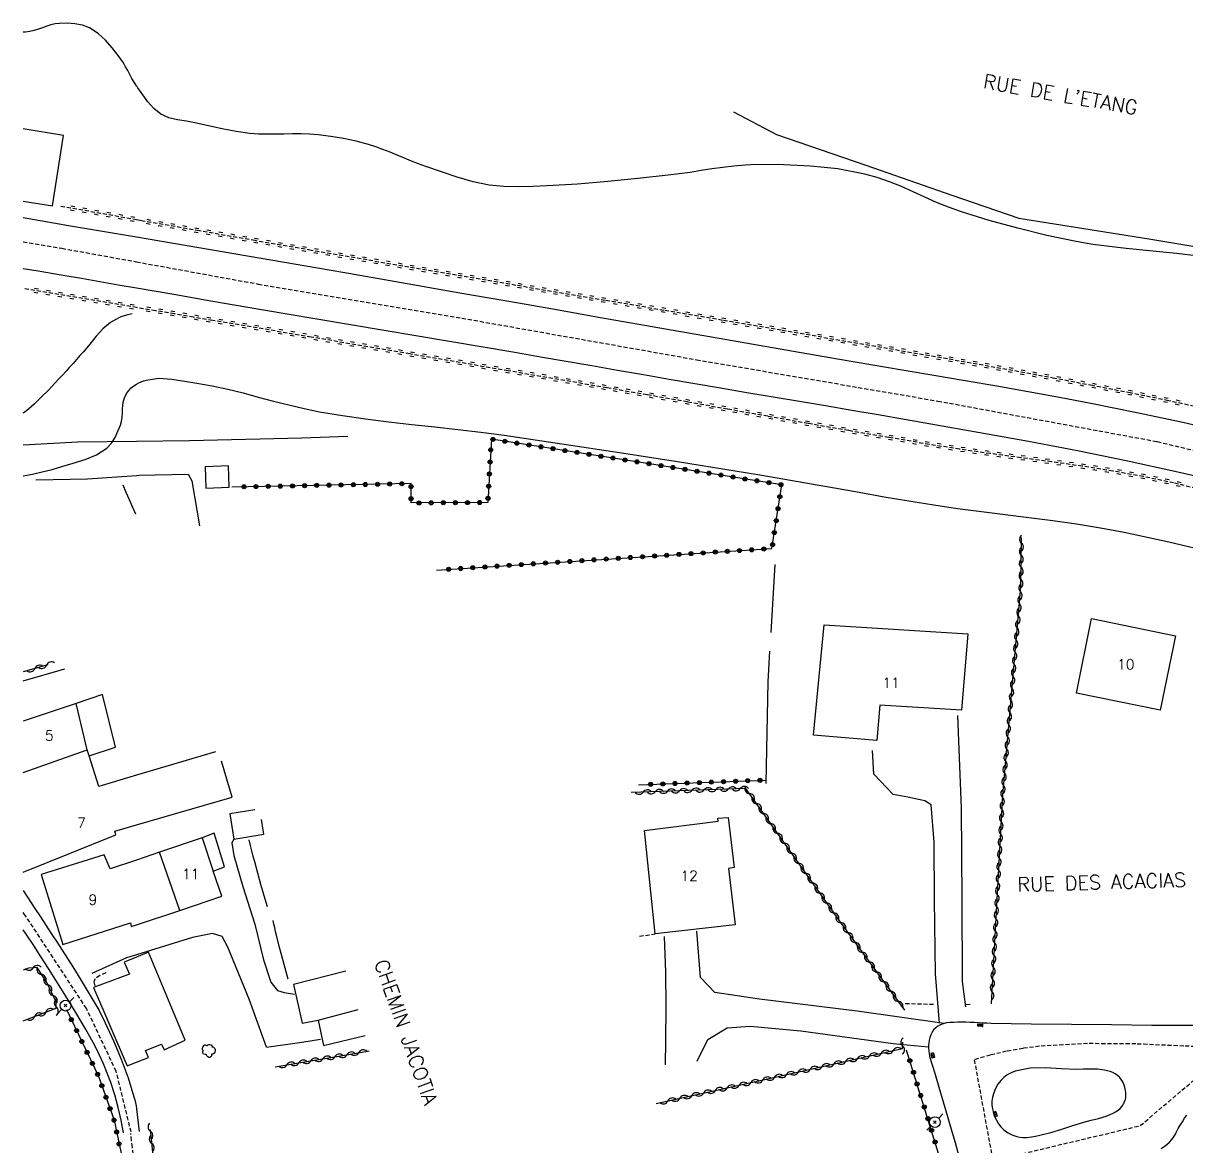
# Model space of a CAD drawing. Header units: millimetres. Extents: x 176000 to 177000, y 162000 to 163001.
# Drawn here: x 176000 to 176143.6, y 162452.7 to 162591.4 of the extents above; entities that cross this region are included whole.
import ezdxf
from ezdxf.enums import TextEntityAlignment as Align

# ---------------------------------------------------------------- set-up
doc = ezdxf.new("R2010")
doc.units = ezdxf.units.MM
doc.linetypes.add('DASHED', pattern=[0.75, 0.5, -0.25])
doc.layers.get('0').update_dxf_attribs({"linetype": 'CONTINUOUS'})
for name, color, linetype in [('W0001', 6, 'DASHED'), ('W0008', 7, 'CONTINUOUS'), ('W0014', 7, 'CONTINUOUS'), ('W0015', 2, 'CONTINUOUS'), ('W0017', 7, 'CONTINUOUS'), ('W0070', 7, 'DASHED'), ('W0101', 7, 'CONTINUOUS'), ('W0104', 1, 'CONTINUOUS'), ('W0112', 1, 'DASHED'), ('W0211', 2, 'CONTINUOUS'), ('W0214', 2, 'CONTINUOUS'), ('W0220', 5, 'DASHED'), ('W0300', 7, 'CONTINUOUS'), ('W0310', 3, 'CONTINUOUS'), ('W0323', 7, 'CONTINUOUS'), ('W0330', 7, 'CONTINUOUS'), ('W0401', 7, 'CONTINUOUS'), ('W0473', 7, 'CONTINUOUS'), ('W0989', 7, 'CONTINUOUS'), ('W0991', 7, 'CONTINUOUS'), ('W1102', 7, 'CONTINUOUS')]:
    doc.layers.add(name, color=color, linetype=linetype)
doc.styles.get("Standard").update_dxf_attribs({"font": 'romans.shx', "width": 0.85})

# ---------------------------------------------------------------- blocks, each defined once
blk = doc.blocks.new('T473')
for p, q in [((-0.166667, 0.166667), (0.166667, -0.166667)), ((-0.166667, -0.166667), (0.166667, 0.166667)), ((0.500001, 0.500001), (1.000002, 1.000002)), ((-1.000002, -1.000002), (-0.500001, -0.500001))]:
    blk.add_line(p, q)
blk.add_ellipse((0, 0), major_axis=(0.471405, 0.471405), ratio=1, start_param=5.4977871438, end_param=11.780972451)
blk = doc.blocks.new('T300')
for p, q in [((-0.8, 0.51), (-0.86, 0.34)), ((-0.86, 0.34), (-0.86, 0.17)), ((-0.86, 0.17), (-0.74, 0.06)), ((-0.69, 0.63), (-0.8, 0.51)), ((-0.8, -0.06), (-0.74, 0.06)), ((-0.74, 0.06), (-0.69, 0.11)), ((-0.57, 0.69), (-0.69, 0.63)), ((-0.46, 0.69), (-0.57, 0.69)), ((-0.29, 0.63), (-0.46, 0.69)), ((-0.29, 0.63), (-0.17, 0.74)), ((-0.23, 0.57), (-0.29, 0.63)), ((-0.17, 0.74), (-0.06, 0.8)), ((-0.06, 0.8), (0.06, 0.8)), ((0.06, 0.8), (0.23, 0.74)), ((0.23, 0.74), (0.34, 0.63)), ((0.34, 0.63), (0.4, 0.51)), ((0.46, 0.46), (0.34, 0.46)), ((0.4, 0.51), (0.4, 0.46)), ((0.57, 0.4), (0.46, 0.46)), ((0.57, 0.4), (0.69, 0.29)), ((0.69, 0.29), (0.74, 0.17)), ((0.74, 0.06), (0.69, -0.17)), ((0.74, 0.17), (0.74, 0.06)), ((-0.8, -0.17), (-0.8, -0.06)), ((-0.8, -0.23), (-0.8, -0.17)), ((-0.74, -0.34), (-0.8, -0.23)), ((-0.69, -0.4), (-0.74, -0.34)), ((-0.51, -0.46), (-0.69, -0.4)), ((-0.4, -0.46), (-0.51, -0.46)), ((-0.4, -0.46), (-0.34, -0.46)), ((-0.34, -0.46), (-0.34, -0.4)), ((-0.34, -0.51), (-0.34, -0.46)), ((-0.29, -0.63), (-0.34, -0.51)), ((-0.17, -0.74), (-0.29, -0.63)), ((-0.06, -0.8), (-0.17, -0.74)), ((0.06, -0.8), (-0.06, -0.8)), ((0.17, -0.74), (0.06, -0.8)), ((0.23, -0.69), (0.17, -0.74)), ((0.29, -0.46), (0.23, -0.46)), ((0.29, -0.63), (0.23, -0.69)), ((0.46, -0.4), (0.29, -0.46)), ((0.34, -0.51), (0.29, -0.63)), ((0.34, -0.51), (0.34, -0.46)), ((0.57, -0.34), (0.46, -0.4)), ((0.63, -0.29), (0.57, -0.34)), ((0.69, -0.17), (0.63, -0.29))]:
    blk.add_line(p, q)
blk = doc.blocks.new('T401')
for p, q in [((-0.3, 0.3), (0, 0.3)), ((-0.3, -0.25), (-0.3, 0.3)), ((-0.3, 0.15), (0, 0.15)), ((-0.3, 0), (0, 0)), ((0, 0.3), (0, -0.25)), ((-0.3, -0.15), (0, -0.15)), ((-0.3, -0.25), (-0.3, -0.3)), ((-0.3, -0.3), (0, -0.3)), ((0, -0.3), (0, -0.25))]:
    blk.add_line(p, q)
blk = doc.blocks.new('t310o')
at = {"color": 0, "linetype": 'Continuous'}
for centre, start, end in [((-0.5, 0.38), 216.8699, 323.1304), ((0.5, -0.37), 36.8699, 143.1303)]:
    blk.add_arc(centre, 0.625, start, end, dxfattribs=at)
blk = doc.blocks.new('t323o')
at = {"color": 0, "linetype": 'Continuous'}
for radius in [0.25, 0.15]:
    blk.add_circle((0, 0), radius, dxfattribs=at)
blk = doc.blocks.new('t220o')
at = {"color": 0, "linetype": 'Continuous'}
for p, q in [((-0.25, 0.25), (0.25, 0.25)), ((-0.25, -0.25), (0.25, -0.25))]:
    blk.add_line(p, q, dxfattribs=at)

msp = doc.modelspace()

# ---------------------------------------------------------------- linework, layer by layer
at = {"layer": 'W0001'}
for points in [[(176000, 162564.43), (176004.78, 162563.62), (176014, 162561.95)], [(176014, 162561.95), (176029.02, 162559.21), (176054.16, 162555), (176083.14, 162549.87), (176112.9, 162544.77), (176140.01, 162539.76), (176158.75, 162535.26), (176177.43, 162529.29), (176200.17, 162521.21), (176222.76, 162511.29), (176248.41, 162499.01), (176269.08, 162489.26), (176273.89, 162486.72), (176278.73, 162484.22), (176283.59, 162481.77), (176288.47, 162479.37)], [(176013.31, 162454.53), (176011.48, 162462.01), (176007.8, 162469.78), (176000.17, 162481.38), (176000, 162481.64)], [(176217.96, 162398.19), (176211.65, 162413.37), (176208.94, 162427.24), (176206.48, 162438.73), (176204.17, 162448.22), (176199.83, 162454.01), (176191.36, 162458.56), (176173.72, 162463.36), (176167.59, 162463.86), (176161.46, 162464.28), (176155.33, 162464.62), (176149.19, 162464.88), (176143.28, 162465.13), (176137.35, 162465.39), (176131.41, 162465.44), (176125.48, 162465.11), (176123.43, 162464.85), (176121.4, 162464.49), (176119.39, 162464.02), (176117.41, 162463.44), (176119.7, 162450.98), (176137.91, 162455.31), (176149.19, 162464.88)]]:
    msp.add_lwpolyline(points, dxfattribs=at)
at = {"layer": 'W0008'}
for points in [[(176005.1, 162566.53), (176014, 162565.03)], [(176014, 162565.03), (176018.56, 162564.26), (176023.12, 162563.48), (176027.68, 162562.7), (176032.24, 162561.91), (176039.46, 162560.66), (176046.69, 162559.4), (176053.91, 162558.14), (176061.13, 162556.88), (176066.08, 162556.01), (176071.03, 162555.14), (176075.99, 162554.27), (176080.94, 162553.4), (176085.9, 162552.53), (176090.85, 162551.66), (176095.8, 162550.8), (176100.76, 162549.93), (176104.64, 162549.26), (176108.53, 162548.6), (176112.41, 162547.95), (176116.3, 162547.3), (176120.18, 162546.64), (176124.07, 162545.96), (176127.94, 162545.25), (176131.81, 162544.5), (176137.48, 162543.35), (176143.15, 162542.15), (176148.79, 162540.86)], [(176014, 162558.7), (176011.73, 162559.09), (176009.46, 162559.49), (176007.19, 162559.88), (176004.92, 162560.27), (176001.82, 162560.8), (176000, 162561.1)], [(176148.88, 162534.54), (176142.54, 162536), (176136.18, 162537.39), (176130.16, 162538.62), (176124.12, 162539.76), (176118.08, 162540.85), (176112.03, 162541.92), (176108.79, 162542.5), (176105.55, 162543.06), (176102.31, 162543.61), (176099.06, 162544.16), (176095.82, 162544.7), (176092.58, 162545.24), (176089.33, 162545.79), (176086.09, 162546.34), (176082.91, 162546.89), (176079.73, 162547.44), (176076.56, 162548), (176073.38, 162548.55), (176070.2, 162549.11), (176067.03, 162549.66), (176063.85, 162550.2), (176060.67, 162550.74), (176032.32, 162555.53), (176027.74, 162556.31), (176023.16, 162557.1), (176018.58, 162557.9), (176014, 162558.7)], [(176000, 162484.33), (176001.44, 162482.12), (176002.11, 162481.08), (176002.78, 162480.06), (176003.45, 162479.03), (176004.13, 162478), (176004.8, 162476.97), (176005.47, 162475.94), (176006.13, 162474.9), (176006.77, 162473.85), (176007.65, 162472.41), (176008.52, 162470.97), (176009.35, 162469.51), (176010.12, 162468.01), (176011.15, 162465.78), (176012.1, 162463.52), (176012.95, 162461.22), (176013.66, 162458.87), (176013.76, 162458.5), (176013.85, 162458.12), (176013.93, 162457.75), (176014, 162457.37)], [(176012.38, 162454.43), (176012.08, 162456), (176011.71, 162457.56), (176011.29, 162459.1), (176010.8, 162460.63), (176010.37, 162461.8), (176009.89, 162462.95), (176009.37, 162464.08), (176008.82, 162465.2), (176007.7, 162467.27), (176006.51, 162469.29), (176005.27, 162471.29), (176004.03, 162473.28), (176003.13, 162474.71), (176002.22, 162476.12), (176001.29, 162477.53), (176000.36, 162478.93), (176000, 162479.47)], [(176144.71, 162467.66), (176142.02, 162467.67), (176139.33, 162467.69), (176134.37, 162467.74), (176129.41, 162467.79), (176124.45, 162467.85), (176119.49, 162467.94), (176118.97, 162467.96), (176118.45, 162467.98), (176117.93, 162468.01), (176117.41, 162468.03), (176116.89, 162468.06), (176116.37, 162468.07), (176115.85, 162468.08), (176115.33, 162468.07), (176114.89, 162468.05), (176114.45, 162468.04), (176114, 162467.99), (176113.57, 162467.88), (176113.24, 162467.75), (176112.93, 162467.58), (176112.65, 162467.38), (176112.4, 162467.13), (176112.2, 162466.84), (176112.05, 162466.53), (176111.94, 162466.2), (176111.86, 162465.87), (176111.8, 162465.54), (176111.77, 162465.21), (176111.77, 162464.88), (176111.79, 162464.54), (176111.9, 162463.87), (176112.09, 162463.2), (176112.3, 162462.55), (176112.5, 162461.9), (176113.03, 162460.07), (176113.56, 162458.25), (176114.11, 162456.42), (176114.65, 162454.6), (176115.04, 162453.21), (176115.43, 162451.81)], [(176014, 162457.37), (176014.31, 162454.6)], [(176140.49, 162452.5), (176140.86, 162452.72), (176141.2, 162452.98), (176141.51, 162453.27), (176141.8, 162453.58), (176141.96, 162453.79), (176142.11, 162454.01), (176142.24, 162454.24), (176142.36, 162454.47), (176142.48, 162454.71), (176142.59, 162454.94), (176142.72, 162455.17), (176142.86, 162455.39), (176143.11, 162455.8), (176143.38, 162456.22), (176143.66, 162456.61)]]:
    msp.add_lwpolyline(points, dxfattribs=at)
at = {"layer": 'W0014'}
msp.add_lwpolyline([(176000, 162567.44), (176005.13, 162566.53)], dxfattribs=at)
at = {"layer": 'W0015'}
msp.add_lwpolyline([(176130.94, 162455.74), (176131.85, 162455.99), (176132.77, 162456.21), (176133.68, 162456.47), (176134.56, 162456.85), (176134.86, 162457.02), (176135.16, 162457.21), (176135.43, 162457.44), (176135.67, 162457.71), (176135.76, 162457.85), (176135.84, 162457.99), (176135.92, 162458.13), (176135.98, 162458.28), (176136.03, 162458.43), (176136.08, 162458.59), (176136.11, 162458.75), (176136.12, 162458.91), (176136.13, 162459.38), (176136.06, 162459.84), (176135.94, 162460.29), (176135.75, 162460.72), (176135.57, 162461.01), (176135.35, 162461.28), (176135.09, 162461.51), (176134.82, 162461.71), (176134.51, 162461.88), (176134.18, 162462), (176133.84, 162462.09), (176133.5, 162462.16), (176132.63, 162462.27), (176131.75, 162462.29), (176130.88, 162462.27), (176130.01, 162462.26), (176128.15, 162462.32), (176126.26, 162462.43), (176124.33, 162462.4), (176122.45, 162462.03), (176121.95, 162461.83), (176121.49, 162461.58), (176121.07, 162461.26), (176120.69, 162460.89), (176120.33, 162460.42), (176120.04, 162459.91), (176119.82, 162459.37), (176119.66, 162458.81), (176119.6, 162458.33), (176119.6, 162457.85), (176119.66, 162457.38), (176119.77, 162456.91), (176119.93, 162456.43), (176120.14, 162455.98), (176120.4, 162455.55), (176120.71, 162455.15), (176120.98, 162454.87), (176121.28, 162454.62), (176121.6, 162454.41), (176121.95, 162454.22), (176122.3, 162454.08), (176122.67, 162453.97), (176123.04, 162453.89), (176123.42, 162453.85), (176123.95, 162453.86), (176124.47, 162453.92), (176124.98, 162454.02), (176125.49, 162454.13), (176126.87, 162454.47), (176128.23, 162454.88), (176129.59, 162455.32)], close=True, dxfattribs=at)
at = {"layer": 'W0017'}
for points in [[(176000, 162510.21), (176005.13, 162511.7)], [(176115.33, 162505.93), (176115.79, 162494.52), (176115.86, 162483.17), (176115.93, 162473.11), (176116.35, 162469.98)], [(176113.13, 162467.98), (176112.64, 162474.05), (176112.52, 162483.17), (176112.45, 162490.29), (176112.1, 162494.92), (176111.31, 162495.39), (176109.2, 162495.86), (176107.4, 162496.21), (176105.03, 162498.71), (176104.85, 162501.61)], [(176025.99, 162490.68), (176025.77, 162490.21), (176025.98, 162488.68), (176027.11, 162484.83), (176028.61, 162480.17), (176029.67, 162475.78), (176030.55, 162473.03), (176031.4, 162471.98), (176032.21, 162471.74), (176033.48, 162471.56)], [(176113.69, 162467.9), (176102.94, 162469.45), (176090.91, 162470.93), (176085.39, 162471.75), (176083.62, 162473.61), (176083.18, 162479.31)], [(176030.01, 162464.98), (176027.9, 162470.91), (176025.25, 162477.36), (176024.55, 162478.68), (176023.35, 162479.04), (176020.9, 162478.53), (176014, 162476.4)], [(176079.11, 162478.66), (176079.29, 162474.27), (176079.34, 162470.05), (176079.31, 162465.74), (176079.26, 162462.82)], [(176014, 162476.4), (176012.76, 162476.02), (176008.45, 162474.11)], [(176083.22, 162463.27), (176084.5, 162465.95), (176086.9, 162467.4), (176089.74, 162467.61), (176095.99, 162467.01), (176107.38, 162465.45), (176111.72, 162465.02)], [(176030.01, 162464.98), (176034.38, 162465.6), (176036.71, 162465.97)]]:
    msp.add_lwpolyline(points, dxfattribs=at)
at = {"layer": 'W0070'}
msp.add_lwpolyline([(176014, 162449.07), (176013.92, 162449.54), (176013.85, 162450.01), (176013.78, 162450.48), (176013.7, 162450.95), (176013.58, 162451.79), (176013.47, 162452.64), (176013.37, 162453.49), (176013.29, 162454.34)], dxfattribs=at)
at = {"layer": 'W0101'}
for points in [[(176131.88, 162517.9), (176142.24, 162515.8), (176140.38, 162506.61), (176130.02, 162508.71), (176131.88, 162517.9)], [(176105.4, 162502.86), (176097.57, 162503.52), (176098.87, 162517.12), (176116.62, 162516.01), (176115.82, 162506.61), (176105.74, 162507.21)], [(176087.88, 162480.09), (176078, 162478.98), (176076.68, 162491.76), (176085.79, 162492.91), (176085.75, 162493.25), (176087.04, 162493.35), (176087.76, 162487.17), (176087.09, 162487.07)]]:
    msp.add_lwpolyline(points, close=True, dxfattribs=at)
for points in [[(176006.55, 162507.43), (176000, 162505.25)], [(176007.88, 162501.69), (176006.55, 162507.43)], [(176014, 162498.58), (176009.34, 162497.2), (176008.14, 162500.97), (176007.88, 162501.69)], [(176023.73, 162501.44), (176014, 162498.58)], [(176014, 162492.44), (176025.8, 162495.85), (176024.49, 162500.32)], [(176000, 162486.6), (176011.43, 162491.23), (176011.32, 162491.66), (176014, 162492.44)], [(176022.1, 162490.84), (176016.83, 162489.06)], [(176022.1, 162490.84), (176023.43, 162486.72)], [(176010.73, 162487), (176009.98, 162488.74), (176002.21, 162486.3)], [(176014, 162488.1), (176010.73, 162487)], [(176016.83, 162489.06), (176014, 162488.1)], [(176002.21, 162486.3), (176004.9, 162477.67)], [(176019.31, 162481.89), (176024.5, 162483.62), (176023.43, 162486.72)], [(176014, 162480.12), (176019.31, 162481.89)], [(176004.9, 162477.67), (176013.22, 162480.33)], [(176013.22, 162480.33), (176013.34, 162479.9), (176014, 162480.12)]]:
    msp.add_lwpolyline(points, dxfattribs=at)
at = {"layer": 'W0104'}
for points in [[(176003.6, 162568.86), (176004.98, 162577.57), (176000, 162578.36)], [(176000, 162569.43), (176003.6, 162568.86)], [(176008.14, 162500.97), (176011.37, 162502.05), (176009.78, 162508.54), (176006.55, 162507.43)], [(176028.59, 162494.29), (176025.49, 162493.79), (176025.99, 162490.68)], [(176025.99, 162490.68), (176029.71, 162491.28), (176029.41, 162493.09)], [(176023.43, 162486.72), (176024.84, 162487.26), (176023.58, 162491.4), (176022.1, 162490.84)], [(176022.1, 162490.84), (176022.1, 162490.84)], [(176014, 162463.16), (176015.46, 162463.73), (176015.11, 162464.58), (176017.07, 162465.36), (176017.38, 162464.67), (176019.98, 162465.86), (176015.48, 162476.74), (176014, 162476.13)], [(176014, 162476.13), (176012.47, 162475.51), (176013.13, 162474.03), (176008.69, 162472.36)], [(176039.82, 162474.38), (176033.38, 162472.74), (176034.42, 162467.98), (176036.39, 162468.35), (176037.06, 162465.19), (176042.21, 162466.43)], [(176008.69, 162472.36), (176012.81, 162462.69)], [(176036.39, 162468.35), (176041.35, 162469.65)], [(176012.81, 162462.69), (176014, 162463.16)]]:
    msp.add_lwpolyline(points, dxfattribs=at)
msp.add_lwpolyline([(176022.56, 162534.01), (176025.43, 162534.13), (176025.32, 162536.78), (176022.45, 162536.65)], close=True, dxfattribs=at)
at = {"layer": 'W0112'}
for points in [[(176076.07, 162478.69), (176078, 162478.98)], [(176010.19, 162474.17), (176009.46, 162473.86), (176008.84, 162473.4), (176008.73, 162473.03), (176008.84, 162472.63)], [(176108.9, 162470.39), (176112.53, 162470.3)], [(176116.39, 162470.26), (176116.98, 162470.3)]]:
    msp.add_lwpolyline(points, dxfattribs=at)
at = {"layer": 'W0211'}
for points in [[(176014, 162583.67), (176013.7, 162584.13), (176013.42, 162584.6), (176013.16, 162585.08), (176012.9, 162585.56), (176012.64, 162586.04), (176012.36, 162586.51), (176012.06, 162586.97), (176011.73, 162587.41), (176010.97, 162588.36), (176010.17, 162589.3), (176009.25, 162590.16), (176008.19, 162590.83), (176007.3, 162591.17), (176006.36, 162591.35), (176005.42, 162591.41), (176004.48, 162591.39), (176003.94, 162591.32), (176003.41, 162591.2), (176002.9, 162591.03), (176002.39, 162590.85), (176001.88, 162590.67), (176001.36, 162590.51), (176000.83, 162590.38), (176000.29, 162590.32), (176000, 162590.32)], [(176144.43, 162562.74), (176142.37, 162562.99), (176140.3, 162563.2), (176138.23, 162563.39), (176136.16, 162563.6), (176134.1, 162563.83), (176132.04, 162564.11), (176129.99, 162564.46), (176126.38, 162565.21), (176122.8, 162566.09), (176119.25, 162567.07), (176115.73, 162568.16), (176114.23, 162568.69), (176112.76, 162569.29), (176111.31, 162569.93), (176109.87, 162570.59), (176108.41, 162571.24), (176106.94, 162571.84), (176105.43, 162572.36), (176103.89, 162572.79), (176100.57, 162573.42), (176097.21, 162573.78), (176093.84, 162573.94), (176090.48, 162573.95), (176089.11, 162573.89), (176087.74, 162573.78), (176086.38, 162573.61), (176085.02, 162573.42), (176083.68, 162573.21), (176082.33, 162573), (176080.97, 162572.81), (176079.62, 162572.65), (176075.89, 162572.26), (176072.16, 162571.87), (176068.42, 162571.54), (176064.67, 162571.33), (176062.9, 162571.26), (176061.11, 162571.21), (176059.32, 162571.24), (176057.54, 162571.42), (176055.53, 162571.82), (176053.56, 162572.4), (176051.62, 162573.05), (176049.7, 162573.72), (176048.81, 162574.04), (176047.92, 162574.38), (176047.05, 162574.75), (176046.17, 162575.12), (176045.3, 162575.48), (176044.41, 162575.83), (176043.52, 162576.15), (176042.61, 162576.43), (176041.08, 162576.83), (176039.53, 162577.17), (176037.96, 162577.43), (176036.39, 162577.63), (176035.34, 162577.72), (176034.29, 162577.75), (176033.24, 162577.74), (176032.19, 162577.72), (176031.14, 162577.7), (176030.09, 162577.7), (176029.04, 162577.73), (176027.99, 162577.81), (176026.27, 162578.04), (176024.57, 162578.37), (176022.88, 162578.74), (176021.2, 162579.12), (176020.15, 162579.31), (176019.06, 162579.48), (176017.98, 162579.74), (176016.97, 162580.2), (176016.11, 162580.88), (176015.39, 162581.7), (176014.77, 162582.58), (176014.16, 162583.44), (176014.12, 162583.5), (176014.08, 162583.56), (176014.04, 162583.61), (176014, 162583.67)], [(176000, 162535.54), (176001.13, 162535.74), (176002.35, 162536.01), (176003.57, 162536.33), (176004.77, 162536.69), (176006.18, 162537.11), (176007.63, 162537.53), (176009.05, 162538.11), (176010.33, 162538.96), (176010.9, 162539.58), (176011.34, 162540.28), (176011.69, 162541.03), (176011.99, 162541.78), (176012.13, 162542.26), (176012.21, 162542.76), (176012.24, 162543.26), (176012.27, 162543.76), (176012.31, 162544.27), (176012.39, 162544.78), (176012.54, 162545.28), (176012.79, 162545.75), (176013.04, 162546.08), (176013.33, 162546.38), (176013.65, 162546.65), (176014, 162546.87)], [(176014, 162546.87), (176014.28, 162547.02), (176014.56, 162547.15), (176014.86, 162547.26), (176015.16, 162547.35), (176016.75, 162547.58), (176018.35, 162547.48), (176019.9, 162547.22), (176021.42, 162546.96), (176023.34, 162546.63), (176025.25, 162546.22), (176027.14, 162545.76), (176029.02, 162545.26), (176030.9, 162544.76), (176032.79, 162544.28), (176034.68, 162543.83), (176036.59, 162543.45), (176039.42, 162542.98), (176042.27, 162542.57), (176045.11, 162542.21), (176047.96, 162541.89), (176050.81, 162541.57), (176053.66, 162541.25), (176056.51, 162540.91), (176059.36, 162540.54), (176066.5, 162539.5), (176073.63, 162538.42), (176080.76, 162537.3), (176087.88, 162536.15), (176090.95, 162535.65), (176094.02, 162535.12), (176097.09, 162534.58), (176100.15, 162534.04), (176103.22, 162533.5), (176106.28, 162532.96), (176109.35, 162532.45), (176112.43, 162531.95), (176115.36, 162531.52), (176118.3, 162531.12), (176121.23, 162530.75), (176124.17, 162530.39), (176127.11, 162530.01), (176130.05, 162529.59), (176132.98, 162529.13), (176135.9, 162528.59), (176141.45, 162527.4), (176146.97, 162526.05)], [(176013.88, 162530.82), (176013.49, 162531.7), (176013.1, 162532.59), (176012.72, 162533.49), (176012.35, 162534.39)], [(176030.17, 162482.32), (176029.75, 162483.7), (176029.35, 162485.09), (176028.95, 162486.48), (176028.57, 162487.87), (176028.39, 162488.55), (176028.21, 162489.22), (176028.04, 162489.9), (176027.88, 162490.58)], [(176032.71, 162473.4), (176032.33, 162474.75), (176031.97, 162476.1), (176031.61, 162477.45), (176031.27, 162478.81), (176031.15, 162479.27), (176031.05, 162479.72), (176030.94, 162480.18), (176030.84, 162480.64)]]:
    msp.add_lwpolyline(points, dxfattribs=at)
at = {"layer": 'W0214'}
for points in [[(176013.45, 162555.53), (176012.74, 162555.38), (176012.06, 162555.16), (176011.41, 162554.85), (176010.79, 162554.48), (176009.83, 162553.69), (176009, 162552.76), (176008.23, 162551.79), (176007.44, 162550.86), (176007, 162550.39), (176006.57, 162549.9), (176006.14, 162549.42), (176005.71, 162548.93), (176005.28, 162548.45), (176004.84, 162547.97), (176004.4, 162547.5), (176003.95, 162547.03), (176003.1, 162546.13), (176002.23, 162545.23), (176001.34, 162544.37), (176000.38, 162543.57), (176000, 162543.29)], [(176001.57, 162535.02), (176007.93, 162535.16), (176014, 162535.58)], [(176014, 162535.58), (176014.25, 162535.6), (176020.35, 162535.72), (176020.8, 162534.92), (176021.77, 162529.35)]]:
    msp.add_lwpolyline(points, dxfattribs=at)
at = {"layer": 'W0220'}
for points in [[(176014, 162567.13), (176004.62, 162568.81)], [(176146.06, 162543.78), (176141.39, 162544.8), (176136.71, 162545.76), (176132.02, 162546.67), (176127.33, 162547.57), (176120.71, 162548.79), (176114.09, 162549.96), (176107.46, 162551.11), (176100.83, 162552.25), (176093.59, 162553.5), (176086.34, 162554.73), (176079.09, 162555.96), (176071.84, 162557.19), (176068.17, 162557.81), (176064.49, 162558.43), (176060.82, 162559.05), (176057.15, 162559.68), (176053.47, 162560.3), (176049.8, 162560.92), (176046.13, 162561.55), (176042.45, 162562.18), (176035.54, 162563.37), (176028.62, 162564.57), (176021.71, 162565.78), (176014.8, 162566.99), (176014.6, 162567.03), (176014.4, 162567.06), (176014.2, 162567.1), (176014, 162567.13)], [(176014, 162556.31), (176000.1, 162558.64)], [(176150.62, 162532.53), (176142.03, 162534.66), (176138.29, 162535.44), (176134.52, 162536.12), (176130.74, 162536.72), (176126.95, 162537.26), (176123.17, 162537.77), (176119.38, 162538.28), (176115.6, 162538.82), (176111.83, 162539.42), (176106.85, 162540.26), (176101.87, 162541.12), (176096.9, 162541.99), (176091.93, 162542.88), (176086.96, 162543.76), (176081.99, 162544.65), (176077.01, 162545.53), (176072.04, 162546.4), (176059.87, 162548.5), (176047.71, 162550.58), (176035.54, 162552.66), (176023.37, 162554.73), (176021.02, 162555.12), (176018.68, 162555.52), (176016.34, 162555.91), (176014, 162556.31)]]:
    msp.add_lwpolyline(points, dxfattribs=at)
at = {"layer": 'W0300'}
for points in [[(176000, 162539.36), (176006.69, 162539.75), (176014, 162539.83)], [(176014, 162539.83), (176020.54, 162539.9), (176034.4, 162540.22), (176040.09, 162540.41)], [(176092.77, 162524.58), (176092.29, 162516.21)], [(176092.15, 162513.89), (176091.93, 162510.09), (176091.66, 162497.57)]]:
    msp.add_lwpolyline(points, dxfattribs=at)
at = {"layer": 'W0310'}
for points in [[(176119.54, 162470.36), (176120.93, 162496.12), (176123.18, 162521.84), (176123.26, 162527.93)], [(176003.04, 162512.22), (176000, 162511.32)], [(176108.82, 162469.56), (176100.88, 162480.44), (176089.23, 162496.95), (176075.04, 162496.45)], [(176000, 162468.23), (176004.08, 162469.82), (176004.08, 162470.58), (176002.89, 162472.98), (176001.72, 162474.83), (176000.63, 162474.74), (176000, 162474.51)], [(176078.13, 162458.03), (176090.09, 162460.67), (176108.57, 162464.83), (176108.6, 162465.62)], [(176031.09, 162462.56), (176041.64, 162464.35), (176042.72, 162464.53)], [(176017.1, 162441.18), (176016.41, 162448.04), (176015.69, 162454.83)]]:
    msp.add_lwpolyline(points, dxfattribs=at)
at = {"layer": 'W0323'}
for points in [[(176093.64, 162534.43), (176077.33, 162537.02), (176057.8, 162540.06), (176057.35, 162532.24), (176047.88, 162532.18), (176047.88, 162534.57), (176025.74, 162534.15)], [(176051.01, 162523.9), (176084.14, 162526.04), (176092.43, 162526.55), (176093.64, 162534.43)], [(176075.96, 162497.39), (176091.74, 162497.97)], [(176005.33, 162469.66), (176009.28, 162461.43), (176011.21, 162455.99), (176013.08, 162447.18), (176014, 162442.79)], [(176115.58, 162443.24), (176113.22, 162451.23), (176109.06, 162464.63)]]:
    msp.add_lwpolyline(points, dxfattribs=at)
at = {"layer": 'W0330'}
msp.add_lwpolyline([(176087.67, 162580.47), (176093, 162577.66), (176104.02, 162573.9), (176114.64, 162570.19), (176122.9, 162567.34), (176138.95, 162564.78), (176156.31, 162561.9)], dxfattribs=at)
at = {"layer": 'W1102'}
for points in [[(176000, 162498.92), (176007.88, 162501.69)], [(176019.31, 162481.89), (176016.83, 162489.06)]]:
    msp.add_lwpolyline(points, dxfattribs=at)

# ---------------------------------------------------------------- block references
at = {"layer": 'W0220'}
for p, rotation in [((176006.09, 162568.55), 169.8658258245106), ((176007.57, 162568.28), 169.8658258245106), ((176009.05, 162568.02), 169.8658258245106), ((176010.52, 162567.76), 169.8658258245106), ((176012, 162567.49), 169.8658258245106), ((176013.48, 162567.23), 169.8658258245106), ((176015.48, 162566.87), 170.0313152707681), ((176016.95, 162566.61), 170.0313152707681), ((176018.43, 162566.35), 170.0313152707681), ((176019.91, 162566.09), 170.0313152707681), ((176021.39, 162565.83), 170.0313152707681), ((176022.86, 162565.58), 170.0940626933581), ((176024.34, 162565.32), 170.0940626933581), ((176025.82, 162565.06), 170.0940626933581), ((176027.3, 162564.8), 170.0940626933581), ((176028.77, 162564.54), 170.1549879807734), ((176030.25, 162564.29), 170.1549879807734), ((176031.73, 162564.03), 170.1549879807734), ((176033.21, 162563.77), 170.1549879807734), ((176034.69, 162563.52), 170.1549879807734), ((176036.16, 162563.26), 170.2140911331563), ((176037.64, 162563.01), 170.2140911331563), ((176039.12, 162562.75), 170.2140911331563), ((176040.6, 162562.5), 170.2140911331563), ((176042.08, 162562.24), 170.2140911331563), ((176043.56, 162561.99), 170.271154428857), ((176045.03, 162561.74), 170.271154428857), ((176046.51, 162561.48), 170.3220390960819), ((176047.99, 162561.23), 170.3220390960819), ((176049.47, 162560.98), 170.3220390960819), ((176050.95, 162560.73), 170.3611097504256), ((176052.43, 162560.48), 170.3611097504256), ((176053.91, 162560.22), 170.38836638244), ((176055.39, 162559.97), 170.38836638244), ((176056.86, 162559.72), 170.38836638244), ((176058.34, 162559.47), 170.4019960611863), ((176059.82, 162559.22), 170.4019960611863), ((176001.58, 162558.39), 170.4936424989317), ((176003.06, 162558.14), 170.4936424989317), ((176004.54, 162557.89), 170.4936424989317), ((176061.3, 162558.97), 170.4019987653401), ((176062.78, 162558.72), 170.4019987653401), ((176064.26, 162558.47), 170.4019987653401), ((176065.74, 162558.22), 170.3901873996531), ((176067.22, 162557.97), 170.3901873996531), ((176006.02, 162557.64), 170.4936424989317), ((176007.5, 162557.4), 170.4936424989317), ((176008.98, 162557.15), 170.4936424989317), ((176010.46, 162556.9), 170.4936424989317), ((176011.94, 162556.65), 170.4936424989317), ((176013.42, 162556.41), 170.4936424989317), ((176068.7, 162557.72), 170.3665619641364), ((176070.17, 162557.47), 170.3665619641364), ((176071.65, 162557.22), 170.3665619641364), ((176073.13, 162556.97), 170.3792137557206), ((176074.61, 162556.72), 170.3792137557206), ((176076.09, 162556.47), 170.3792137557206), ((176015.48, 162556.06), 170.4359691446983), ((176016.96, 162555.81), 170.4179651801859), ((176018.44, 162555.56), 170.4179651801859), ((176019.92, 162555.31), 170.4006369905034), ((176021.4, 162555.06), 170.383984574624), ((176077.57, 162556.22), 170.3792137557206), ((176079.05, 162555.97), 170.3792137557206), ((176080.53, 162555.72), 170.4028159994113), ((176082.01, 162555.47), 170.4028159994113), ((176083.49, 162555.22), 170.4028159994113), ((176084.96, 162554.97), 170.4028159994113), ((176022.87, 162554.81), 170.383984574624), ((176024.35, 162554.56), 170.361003297448), ((176025.83, 162554.31), 170.361003297448), ((176027.31, 162554.06), 170.361003297448), ((176028.79, 162553.8), 170.361003297448), ((176030.27, 162553.55), 170.361003297448), ((176086.44, 162554.72), 170.3534608191967), ((176087.92, 162554.46), 170.3534608191967), ((176089.4, 162554.21), 170.3534608191967), ((176090.88, 162553.96), 170.3534608191967), ((176092.36, 162553.71), 170.3534608191967), ((176093.84, 162553.46), 170.2311486810821), ((176031.75, 162553.3), 170.361003297448), ((176033.23, 162553.05), 170.361003297448), ((176034.7, 162552.8), 170.361003297448), ((176036.18, 162552.55), 170.3250720906867), ((176037.66, 162552.3), 170.3250720906867), ((176039.14, 162552.04), 170.3250720906867), ((176095.32, 162553.2), 170.2311486810821), ((176096.79, 162552.95), 170.2311486810821), ((176098.27, 162552.69), 170.2311486810821), ((176099.75, 162552.44), 170.2311486810821), ((176101.23, 162552.19), 170.1929999128674), ((176040.62, 162551.79), 170.3250720906867), ((176042.1, 162551.54), 170.3250720906867), ((176043.58, 162551.29), 170.3250720906867), ((176045.06, 162551.04), 170.3250720906867), ((176046.53, 162550.78), 170.3250720906867), ((176102.71, 162551.93), 170.1929999128674), ((176104.18, 162551.67), 170.1929999128674), ((176105.66, 162551.42), 170.1929999128674), ((176107.14, 162551.16), 170.1929999128674), ((176108.62, 162550.91), 170.1825533453516), ((176110.1, 162550.65), 170.1825533453516), ((176048.01, 162550.53), 170.273832000881), ((176049.49, 162550.28), 170.273832000881), ((176050.97, 162550.02), 170.273832000881), ((176052.45, 162549.77), 170.273832000881), ((176053.93, 162549.52), 170.273832000881), ((176055.41, 162549.26), 170.273832000881), ((176111.57, 162550.4), 170.1825533453516), ((176113.05, 162550.14), 170.1825533453516), ((176114.53, 162549.88), 169.9628654333855), ((176116.01, 162549.62), 169.9628654333855), ((176117.48, 162549.36), 169.9628654333855), ((176056.88, 162549.01), 170.273832000881), ((176058.36, 162548.76), 170.273832000881), ((176059.84, 162548.5), 170.273832000881), ((176061.32, 162548.25), 170.2072830494224), ((176062.8, 162547.99), 170.2072830494224), ((176064.27, 162547.74), 170.2072830494224), ((176118.96, 162549.1), 169.9628654333855), ((176120.44, 162548.84), 169.9628654333855), ((176121.91, 162548.57), 169.5339532526931), ((176123.39, 162548.29), 169.5339532526931), ((176124.86, 162548.02), 169.5339532526931), ((176126.34, 162547.75), 169.5339532526931), ((176065.75, 162547.48), 170.2072830494224), ((176067.23, 162547.23), 170.2072830494224), ((176068.71, 162546.97), 170.2072830494224), ((176070.19, 162546.72), 170.2072830494224), ((176071.67, 162546.46), 170.2072830494224), ((176127.81, 162547.47), 169.2112321440038), ((176129.29, 162547.19), 169.2112321440038), ((176130.76, 162546.91), 169.2112321440038), ((176132.23, 162546.63), 168.9709361410771), ((176133.71, 162546.34), 168.9709361410771), ((176073.14, 162546.21), 170.0953089066719), ((176074.62, 162545.95), 170.0953089066719), ((176076.1, 162545.69), 170.0953089066719), ((176077.58, 162545.43), 169.9666303362159), ((176079.05, 162545.17), 169.9666303362159), ((176080.53, 162544.91), 169.9666303362159), ((176135.18, 162546.06), 168.9709361410771), ((176136.65, 162545.77), 168.9709361410771), ((176138.12, 162545.47), 168.464110982888), ((176139.59, 162545.17), 168.464110982888), ((176141.06, 162544.87), 168.464110982888), ((176082.01, 162544.65), 169.8919810264475), ((176083.48, 162544.38), 169.8919810264475), ((176084.96, 162544.12), 169.8919810264475), ((176086.44, 162543.86), 169.8919810264475), ((176087.91, 162543.59), 169.8713613639343), ((176142.53, 162544.56), 167.6908205719959), ((176089.39, 162543.33), 169.8713613639343), ((176090.87, 162543.06), 169.8713613639343), ((176092.34, 162542.8), 169.9181338012839), ((176093.82, 162542.54), 169.9181338012839), ((176095.3, 162542.28), 169.9181338012839), ((176096.77, 162542.01), 169.9181338012839), ((176098.25, 162541.75), 170.0322969171933), ((176099.73, 162541.49), 170.0322969171933), ((176101.21, 162541.23), 170.0322969171933), ((176102.68, 162540.98), 170.2004859095967), ((176104.16, 162540.72), 170.2004859095967), ((176105.64, 162540.47), 170.2004859095967), ((176107.12, 162540.21), 170.4226999072401), ((176108.6, 162539.96), 170.4226999072401), ((176110.08, 162539.71), 170.4226999072401), ((176111.56, 162539.46), 170.4226999072401), ((176113.04, 162539.23), 171.0286529750495), ((176114.52, 162538.99), 171.0286529750495), ((176116, 162538.76), 171.8397694059417), ((176117.49, 162538.55), 171.8397694059417), ((176118.97, 162538.34), 171.8397694059417), ((176120.46, 162538.13), 172.2737896988846), ((176121.94, 162537.93), 172.2737896988846), ((176123.43, 162537.73), 172.3306042643324), ((176124.92, 162537.53), 172.3306042643324), ((176126.4, 162537.33), 172.3306042643324), ((176127.89, 162537.12), 171.9162201337479), ((176129.37, 162536.91), 171.9162201337479), ((176130.86, 162536.7), 171.0312489494896), ((176132.34, 162536.47), 171.0312489494896), ((176133.82, 162536.23), 171.0312489494896), ((176135.3, 162535.98), 169.7706933472532), ((176136.78, 162535.71), 169.7706933472532), ((176138.25, 162535.45), 169.7706933472532), ((176139.72, 162535.14), 168.1348687280414), ((176141.19, 162534.83), 168.1348687280414), ((176142.65, 162534.5), 166.1023687347507)]:
    msp.add_blockref('t220o', p, dxfattribs=dict(at, rotation=rotation))
at = {"layer": 'W0300'}
msp.add_blockref('T300', (176022.96, 162464.54), dxfattribs=at)
at = {"layer": 'W0310'}
for p, rotation in [((176123.25, 162527.22), 89.26620255253857), ((176123.23, 162525.72), 89.26620255253857), ((176123.21, 162524.22), 89.26620255253857), ((176123.19, 162522.72), 89.26620255253857), ((176123.13, 162521.22), 84.98583880503898), ((176123, 162519.73), 84.98583880503898), ((176122.87, 162518.23), 84.98583880503898), ((176122.73, 162516.74), 84.98583880503898), ((176122.6, 162515.25), 84.98583880503898), ((176122.47, 162513.75), 84.98583880503898), ((176001.44, 162511.75), 196.5967040217168), ((176002.88, 162512.17), 196.5967040217168), ((176122.34, 162512.26), 84.98583880503898), ((176122.21, 162510.76), 84.98583880503898), ((176122.08, 162509.27), 84.98583880503898), ((176121.95, 162507.77), 84.98583880503898), ((176121.82, 162506.28), 84.98583880503898), ((176121.69, 162504.79), 84.98583880503898), ((176121.55, 162503.29), 84.98583880503898), ((176121.42, 162501.8), 84.98583880503898), ((176121.29, 162500.3), 84.98583880503898), ((176121.16, 162498.81), 84.98583880503898), ((176121.03, 162497.31), 84.98583880503898), ((176076.54, 162496.5), 182.0068533422546), ((176078.04, 162496.55), 182.0068533422546), ((176079.54, 162496.61), 182.0068533422546), ((176081.04, 162496.66), 182.0068533422546), ((176082.54, 162496.71), 182.0068533422546), ((176084.04, 162496.76), 182.0068533422546), ((176085.54, 162496.82), 182.0068533422546), ((176087.04, 162496.87), 182.0068533422546), ((176088.53, 162496.92), 182.0068533422546), ((176089.69, 162496.29), 125.2257711085293), ((176120.91, 162495.82), 86.91882543603695), ((176090.56, 162495.06), 125.2257711085293), ((176120.83, 162494.32), 86.91882543603695), ((176091.42, 162493.84), 125.2257711085293), ((176092.29, 162492.61), 125.2257711085293), ((176120.75, 162492.82), 86.91882543603695), ((176093.15, 162491.39), 125.2257711085293), ((176120.67, 162491.33), 86.91882543603695), ((176094.02, 162490.16), 125.2257711085293), ((176120.59, 162489.83), 86.91882543603695), ((176094.88, 162488.93), 125.2257711085293), ((176120.51, 162488.33), 86.91882543603695), ((176095.75, 162487.71), 125.2257711085293), ((176120.43, 162486.83), 86.91882543603695), ((176096.61, 162486.48), 125.2257711085293), ((176120.35, 162485.33), 86.91882543603695), ((176097.48, 162485.26), 125.2257711085293), ((176098.34, 162484.03), 125.2257711085293), ((176120.26, 162483.84), 86.91882543603695), ((176099.21, 162482.81), 125.2257711085293), ((176100.08, 162481.58), 125.2257711085293), ((176120.18, 162482.34), 86.91882543603695), ((176100.94, 162480.36), 126.1086638966223), ((176120.1, 162480.84), 86.91882543603695), ((176101.83, 162479.15), 126.1086638966223), ((176120.02, 162479.34), 86.91882543603695), ((176102.71, 162477.93), 126.1086638966223), ((176103.59, 162476.72), 126.1086638966223), ((176119.94, 162477.85), 86.91882543603695), ((176104.48, 162475.51), 126.1086638966223), ((176119.86, 162476.35), 86.91882543603695), ((176001.22, 162474.79), 185.1802362446032), ((176002.25, 162473.99), 122.2663214851735), ((176105.36, 162474.3), 126.1086638966223), ((176119.78, 162474.85), 86.91882543603695), ((176003.03, 162472.7), 116.3170603388009), ((176106.25, 162473.09), 126.1086638966223), ((176119.7, 162473.35), 86.91882543603695), ((176003.69, 162471.36), 116.3170603388009), ((176107.13, 162471.88), 126.1086638966223), ((176119.62, 162471.85), 86.91882543603695), ((176004.08, 162469.95), 90), ((176108.01, 162470.66), 126.1086638966223), ((176001.4, 162468.78), 21.34021626356625), ((176002.79, 162469.32), 21.34021626356625), ((176108.58, 162465.14), 87.74428030980076), ((176041.44, 162464.32), 9.632960039902272), ((176105.94, 162464.24), 12.682670392189), ((176107.4, 162464.57), 12.682670392189), ((176034.04, 162463.06), 9.632960039902272), ((176035.52, 162463.31), 9.632960039902272), ((176037, 162463.56), 9.632960039902272), ((176038.48, 162463.81), 9.632960039902272), ((176039.96, 162464.06), 9.632960039902272), ((176100.09, 162462.92), 12.682670392189), ((176101.55, 162463.25), 12.682670392189), ((176103.01, 162463.58), 12.682670392189), ((176104.48, 162463.91), 12.682670392189), ((176032.56, 162462.81), 9.632960039902272), ((176094.23, 162461.61), 12.682670392189), ((176095.7, 162461.94), 12.682670392189), ((176097.16, 162462.27), 12.682670392189), ((176098.62, 162462.6), 12.682670392189), ((176086.91, 162459.97), 12.45796885856193), ((176088.38, 162460.3), 12.45796885856193), ((176089.84, 162460.62), 12.45796885856193), ((176091.31, 162460.95), 12.682670392189), ((176092.77, 162461.28), 12.682670392189), ((176081.06, 162458.68), 12.45796885856193), ((176082.52, 162459), 12.45796885856193), ((176083.98, 162459.33), 12.45796885856193), ((176085.45, 162459.65), 12.45796885856193), ((176079.59, 162458.36), 12.45796885856193), ((176015.71, 162454.61), 96.08930617646601), ((176015.87, 162453.12), 96.08930617646601)]:
    msp.add_blockref('t310o', p, dxfattribs=dict(at, rotation=rotation))
at = {"layer": 'W0323'}
for p, rotation in [((176057.98, 162540.03), 171.1537940564642), ((176059.46, 162539.8), 171.1537940564642), ((176060.94, 162539.57), 171.1537940564642), ((176062.43, 162539.34), 171.1537940564642), ((176063.91, 162539.11), 171.1537940564642), ((176057.72, 162538.74), 266.6674973541312), ((176065.39, 162538.88), 171.1537940564642), ((176066.87, 162538.65), 171.1537940564642), ((176068.36, 162538.42), 171.1537940564642), ((176069.84, 162538.18), 171.1537940564642), ((176071.32, 162537.95), 171.1537940564642), ((176072.8, 162537.72), 171.1537940564642), ((176057.64, 162537.24), 266.6674973541312), ((176074.28, 162537.49), 171.1537940564642), ((176075.77, 162537.26), 171.1537940564642), ((176077.25, 162537.03), 171.1537940564642), ((176078.73, 162536.8), 170.9799157788731), ((176080.21, 162536.56), 170.9799157788731), ((176081.69, 162536.33), 170.9799157788731), ((176057.55, 162535.75), 266.6674973541312), ((176083.17, 162536.09), 170.9799157788731), ((176084.66, 162535.86), 170.9799157788731), ((176086.14, 162535.62), 170.9799157788731), ((176087.62, 162535.39), 170.9799157788731), ((176089.1, 162535.15), 170.9799157788731), ((176090.58, 162534.92), 170.9799157788731), ((176027.24, 162534.18), 181.0763363933369), ((176028.74, 162534.21), 181.0763363933369), ((176030.24, 162534.24), 181.0763363933369), ((176031.74, 162534.26), 181.0763363933369), ((176033.24, 162534.29), 181.0763363933369), ((176034.74, 162534.32), 181.0763363933369), ((176036.24, 162534.35), 181.0763363933369), ((176037.74, 162534.38), 181.0763363933369), ((176039.24, 162534.41), 181.0763363933369), ((176040.74, 162534.43), 181.0763363933369), ((176042.24, 162534.46), 181.0763363933369), ((176043.74, 162534.49), 181.0763363933369), ((176045.24, 162534.52), 181.0763363933369), ((176046.74, 162534.55), 181.0763363933369), ((176047.88, 162534.21), 90), ((176057.46, 162534.25), 266.6674973541312), ((176092.06, 162534.68), 170.9799157788731), ((176093.54, 162534.44), 170.9799157788731), ((176047.88, 162532.71), 90), ((176048.86, 162532.19), 180.3572613803563), ((176050.36, 162532.2), 180.3572613803563), ((176051.86, 162532.21), 180.3572613803563), ((176053.35, 162532.22), 180.3572613803563), ((176054.85, 162532.23), 180.3572613803563), ((176056.35, 162532.24), 180.3572613803563), ((176057.38, 162532.75), 266.6674973541312), ((176093.41, 162532.97), 81.2932061275433), ((176093.19, 162531.49), 81.2932061275433), ((176092.96, 162530.01), 81.2932061275433), ((176092.73, 162528.53), 81.2932061275433), ((176086.94, 162526.21), 3.575473806528818), ((176088.43, 162526.31), 3.575473806528818), ((176089.93, 162526.4), 3.575473806528818), ((176091.43, 162526.49), 3.575473806528818), ((176092.51, 162527.04), 81.2932061275433), ((176064.48, 162524.77), 3.687750769589276), ((176065.98, 162524.87), 3.687750769589276), ((176067.48, 162524.96), 3.687750769589276), ((176068.97, 162525.06), 3.687750769589276), ((176070.47, 162525.16), 3.687750769589276), ((176071.97, 162525.25), 3.687750769589276), ((176073.46, 162525.35), 3.687750769589276), ((176074.96, 162525.45), 3.687750769589276), ((176076.46, 162525.54), 3.687750769589276), ((176077.95, 162525.64), 3.687750769589276), ((176079.45, 162525.73), 3.687750769589276), ((176080.95, 162525.83), 3.687750769589276), ((176082.44, 162525.93), 3.687750769589276), ((176083.94, 162526.02), 3.687750769589276), ((176085.44, 162526.12), 3.575473806528818), ((176052.51, 162524), 3.687750769589276), ((176054, 162524.09), 3.687750769589276), ((176055.5, 162524.19), 3.687750769589276), ((176057, 162524.29), 3.687750769589276), ((176058.49, 162524.38), 3.687750769589276), ((176059.99, 162524.48), 3.687750769589276), ((176061.49, 162524.58), 3.687750769589276), ((176062.98, 162524.67), 3.687750769589276), ((176078.96, 162497.5), 2.117995319736688), ((176080.46, 162497.55), 2.117995319736688), ((176081.96, 162497.61), 2.117995319736688), ((176083.46, 162497.66), 2.117995319736688), ((176084.96, 162497.72), 2.117995319736688), ((176086.46, 162497.77), 2.117995319736688), ((176087.95, 162497.83), 2.117995319736688), ((176089.45, 162497.89), 2.117995319736688), ((176090.95, 162497.94), 2.117995319736688), ((176077.46, 162497.44), 2.117995319736688), ((176005.93, 162468.4), 295.6557152695814), ((176006.58, 162467.05), 295.6557152695814), ((176007.23, 162465.7), 295.6557152695814), ((176007.88, 162464.35), 295.6557152695814), ((176008.53, 162462.99), 295.6557152695814), ((176109.46, 162463.33), 107.2297564176463), ((176009.18, 162461.64), 295.6557152695814), ((176109.91, 162461.9), 107.2297564176463), ((176009.7, 162460.24), 289.5001071398059), ((176110.35, 162460.46), 107.2297564176463), ((176010.2, 162458.82), 289.5001071398059), ((176110.8, 162459.03), 107.2297564176463), ((176010.71, 162457.41), 289.5001071398059), ((176111.24, 162457.6), 107.2297564176463), ((176011.21, 162455.99), 289.5001071398059), ((176111.69, 162456.17), 107.2297564176463), ((176011.52, 162454.53), 282.0063137291734), ((176112.13, 162454.73), 107.2297564176463), ((176011.83, 162453.06), 282.0063137291734), ((176112.57, 162453.3), 107.2297564176463)]:
    msp.add_blockref('t323o', p, dxfattribs=dict(at, rotation=rotation))
at = {"layer": 'W0401'}
for p, rotation in [((176118.17, 162467.87), 87.03512348107886), ((176112.13, 162463.93), 193.0315587953211), ((176119.86, 162456.7), 196.4964727801336)]:
    msp.add_blockref('T401', p, dxfattribs=dict(at, rotation=rotation))
at = {"layer": 'W0473'}
for p in [(176005.23, 162470.13), (176112.55, 162455.75)]:
    msp.add_blockref('T473', p, dxfattribs=at)

# ---------------------------------------------------------------- texts
at = {"layer": 'W0989'}
for s, rotation, p in [("RUE DE L'ETANG  ", 350.0523, (176118.42, 162583.43)), ('RUE DES ACACIAS  ', 1.6377, (176122.75, 162484.2)), ('CHEMIN JACOTIA  ', 289.4149, (176043.3, 162475.43))]:
    msp.add_text(s, height=1.75, rotation=rotation, dxfattribs=at).set_placement(p)
at = {"layer": 'W0991'}
for s, p in [('10', (176136.13, 162512.26)), ('11', (176107.15, 162509.99)), ('5', (176003.21, 162503.47)), ('7', (176007.2, 162492.69)), ('11', (176020.66, 162486.37)), ('12', (176082.22, 162486.16)), ('9', (176008.59, 162483.21))]:
    msp.add_text(s, height=1.25, dxfattribs=at).set_placement(p, align=Align.MIDDLE_CENTER)

doc.saveas('drawing.dxf')
